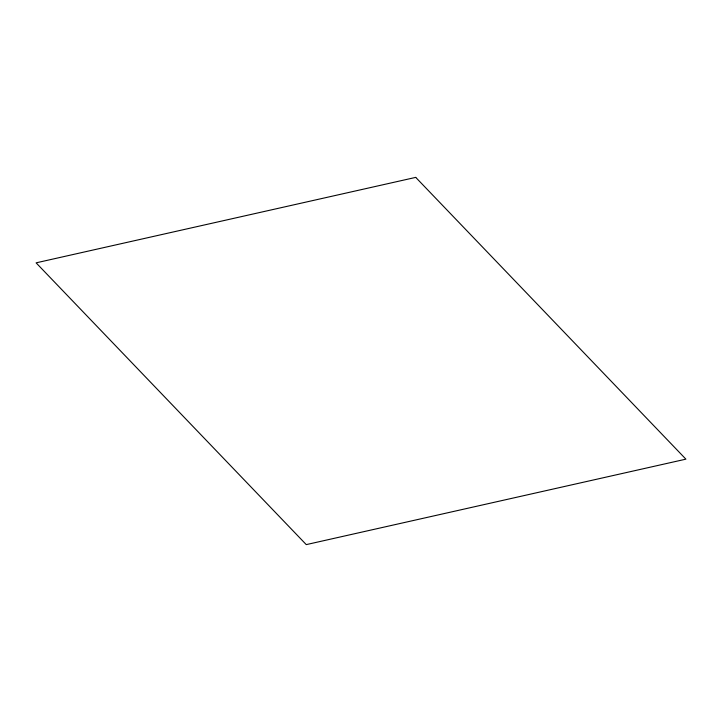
<?xml version="1.0" encoding="UTF-8"?>
<svg xmlns="http://www.w3.org/2000/svg" width="722" height="722" viewBox="0 0 722 722"><rect width="100%" height="100%" fill="white"/><g stroke="black" fill="none" stroke-linecap="round" stroke-linejoin="round"><path stroke-width="1.08" d="M415.728 177.386L36.1 262.844L306.272 544.614L685.9 459.156L415.728 177.386"/></g></svg>
